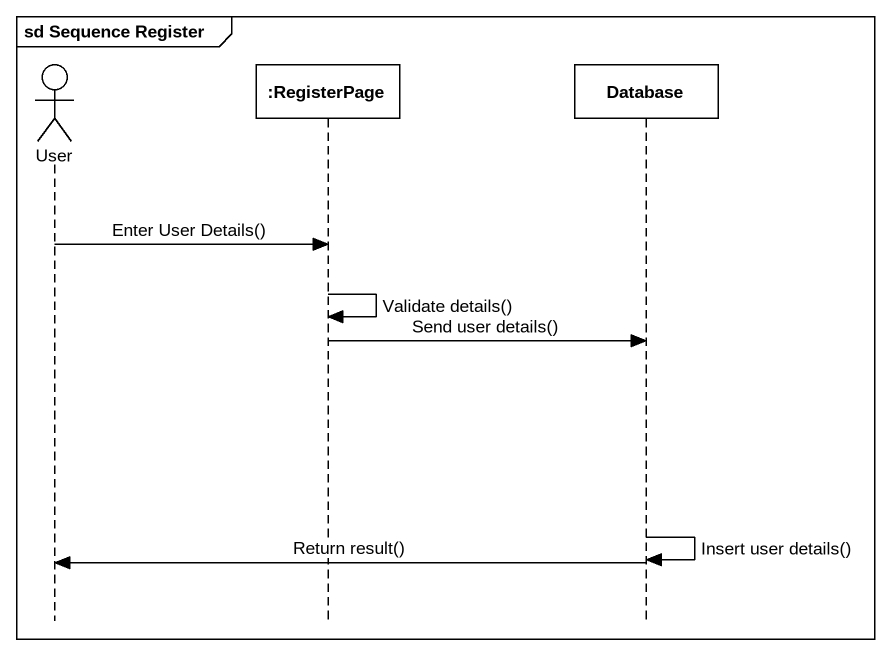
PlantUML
@startuml
mainframe sd Sequence Register
hide footbox
actor User
participant ":RegisterPage" as RegisterPage
participant "Database" as Database_

User -> RegisterPage : Enter User Details()
RegisterPage -> RegisterPage : Validate details()
RegisterPage -> Database_ : Send user details()
Database_ -> Database_ : Insert user details()
Database_ -> User : Return result()
@enduml
